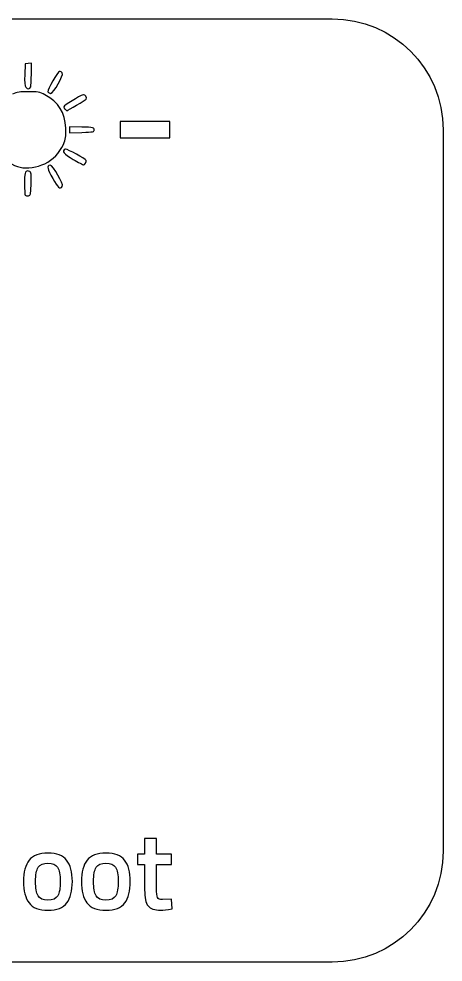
# Model space of a CAD drawing. Extents: x 100 to 384, y 603 to 745.
# Drawn here: x 319.8 to 383.6, y 603.1 to 744.8 of the extents above; entities that cross this region are included whole.
import ezdxf

# ---------------------------------------------------------------- set-up
doc = ezdxf.new("R2010")
doc.units = 0
doc.layers.add('Layer_1', color=7, linetype='CONTINUOUS')

msp = doc.modelspace()

# ---------------------------------------------------------------- linework, layer by layer
at = {"layer": 'Layer_1', "color": 7}
for points in [[(258.537064, 744.782706), (366.877106, 744.782706)], [(321.686872, 738.113221), (321.210794, 738.059023), (320.734743, 738.003351), (320.684854, 736.383231)], [(321.686759, 736.469663), (321.686872, 738.113221)], [(329.526567, 733.36576), (329.526737, 733.36576)], [(327.407102, 728.571336), (327.407102, 728.126025), (327.407102, 727.680713), (329.268898, 727.730518)], [(329.268898, 728.521529), (327.407102, 728.571336)], [(383.573225, 728.086572), (383.573225, 619.746554)], [(326.81245, 725.201915), (326.812365, 725.202054)], [(324.507345, 722.805446), (324.506693, 722.805483)], [(338.709827, 621.641795), (338.709827, 619.257027), (337.65806, 619.257027), (337.65806, 617.729196), (338.709827, 617.729196), (338.709827, 613.913278)], [(340.486781, 614.11108), (340.486781, 617.729244), (342.75583, 617.729244), (342.75583, 619.257078), (340.486781, 619.257078), (340.486781, 621.641846), (338.709827, 621.641795)], [(342.82165, 611.070026), (342.739729, 612.499714), (341.390608, 612.451412)], [(366.877106, 603.050423), (258.537064, 603.050423)]]:
    msp.add_lwpolyline(points, dxfattribs=at)
for points in [[(325.927616, 736.876905)], [(321.254759, 733.84183)], [(335.055061, 729.38139), (335.055061, 726.920453), (342.489118, 726.920453), (342.489118, 729.38139)], [(321.115578, 721.939717)], [(324.175663, 619.438671)], [(332.890016, 619.438671)], [(324.175663, 617.925501)], [(332.890016, 617.925501)]]:
    msp.add_lwpolyline(points, close=True, dxfattribs=at)
for points in [[(366.877106, 744.782706), (376.126753, 744.782706), (383.573225, 737.336231), (383.573225, 728.086572)], [(320.684854, 736.383231), (320.652539, 735.337383), (320.707531, 734.676457), (320.835657, 734.519951)], [(321.582728, 734.552181), (321.640554, 734.702956), (321.686759, 735.565649), (321.686759, 736.469663)], [(325.927616, 736.876894), (325.628787, 736.876894), (324.061625, 734.142433), (324.181502, 733.830018)], [(324.584334, 733.586862), (325.016277, 733.588886), (326.588939, 736.350676), (326.333367, 736.658637)], [(326.333367, 736.658637), (326.233304, 736.779081), (326.050469, 736.876905), (325.927616, 736.876905)], [(320.835657, 734.519951), (321.103247, 734.197674), (321.452589, 734.213075), (321.582728, 734.552181)], [(321.254759, 733.84183), (319.995156, 733.842411), (319.527298, 733.767222), (318.827509, 733.446326)], [(323.73034, 733.361366), (322.926831, 733.783317), (322.623298, 733.841206), (321.254759, 733.84183)], [(326.85925, 728.351597), (326.763156, 730.721665), (325.791099, 732.279169), (323.73034, 733.361366)], [(324.181502, 733.830018), (324.233376, 733.695004), (324.41451, 733.586068), (324.584334, 733.586862)], [(329.46806, 733.356972), (328.924488, 733.214815), (326.551606, 731.774517), (326.54571, 731.583048)], [(329.526737, 733.36576), (329.506894, 733.36426), (329.487619, 733.362075), (329.46806, 733.356972)], [(329.926479, 732.730017), (330.085786, 732.987544), (329.817061, 733.384188), (329.526567, 733.36576)], [(326.54571, 731.583048), (326.542876, 731.482957), (326.633301, 731.307804), (326.74782, 731.193395)], [(327.011443, 730.985389), (327.137868, 730.985389), (329.852154, 732.609782), (329.926479, 732.730017)], [(326.74782, 731.193395), (326.862057, 731.079017), (326.980545, 730.985389), (327.011443, 730.985389)], [(331.132195, 728.126022), (331.132195, 728.448075), (331.000101, 728.475814), (329.268898, 728.521529)], [(326.490123, 725.905307), (326.86577, 726.7252), (326.91257, 727.036676), (326.85925, 728.351597)], [(329.268898, 727.730518), (330.999959, 727.776184), (331.132195, 727.803935), (331.132195, 728.126022)], [(323.705452, 723.022495), (324.954397, 723.627057), (325.890907, 724.596514), (326.490123, 725.905307)], [(316.936403, 724.257363), (317.532019, 723.56152), (318.928309, 722.751506), (320.003773, 722.479037)], [(326.783169, 725.197518), (326.192372, 724.970803), (326.585877, 724.466563), (327.975534, 723.668224)], [(326.812365, 725.202054), (326.801027, 725.202232), (326.789688, 725.200554), (326.783169, 725.197518)], [(329.941361, 723.498304), (329.749455, 723.808766), (327.183619, 725.196515), (326.81245, 725.201915)], [(320.003773, 722.479037), (320.972031, 722.233755), (322.559093, 722.467414), (323.705452, 723.022495)], [(327.975534, 723.668224), (328.759002, 723.218151), (329.447991, 722.847597), (329.507773, 722.844986)], [(329.507773, 722.844986), (329.703364, 722.836199), (330.038646, 723.340902), (329.941361, 723.498304)], [(321.115606, 721.939759), (320.73052, 721.954783), (320.648315, 721.500313), (320.648315, 720.077944)], [(321.433427, 721.86063), (321.309836, 721.908111), (321.204387, 721.93623), (321.115578, 721.939717)], [(321.650277, 720.003203), (321.690813, 721.45188), (321.652545, 721.776458), (321.433427, 721.86063)], [(324.48685, 722.803983), (323.987669, 722.70786), (324.084274, 722.239115), (324.898469, 720.791283)], [(324.506693, 722.805483), (324.501024, 722.805755), (324.49252, 722.805214), (324.48685, 722.803983)], [(326.334019, 719.59451), (326.590554, 719.903509), (324.937928, 722.788316), (324.507345, 722.805446)], [(320.648315, 720.077944), (320.648315, 719.150899), (320.702457, 718.3379), (320.769921, 718.27033)], [(321.247446, 718.197055), (321.573118, 718.243713), (321.605008, 718.386919), (321.650277, 720.003203)], [(324.898469, 720.791283), (325.681654, 719.398602), (325.970986, 719.157042), (326.334019, 719.59451)], [(320.769921, 718.27033), (320.837386, 718.202667), (321.052819, 718.169247), (321.247446, 718.197055)], [(324.175663, 619.438671), (322.860274, 619.438663), (321.917046, 619.081829), (321.347027, 618.36933)], [(326.986696, 618.36933), (326.427647, 619.081829), (325.491052, 619.438671), (324.175663, 619.438671)], [(332.890016, 619.438671), (331.574627, 619.438663), (330.63137, 619.081829), (330.06138, 618.36933)], [(335.701049, 618.36933), (335.142, 619.081829), (334.205405, 619.438671), (332.890016, 619.438671)], [(383.573225, 619.746554), (383.573225, 610.496898), (376.126753, 603.050423), (366.877106, 603.050423)], [(321.347027, 618.36933), (320.788006, 617.656827), (320.509162, 616.589257), (320.509162, 615.164255)], [(327.842164, 615.164255), (327.842164, 616.589257), (327.556658, 617.656827), (326.986696, 618.36933)], [(330.06138, 618.36933), (329.502359, 617.656827), (329.223515, 616.589257), (329.223515, 615.164255)], [(336.556517, 615.164255), (336.556517, 616.589257), (336.271068, 617.656827), (335.701049, 618.36933)], [(322.318233, 615.180382), (322.318233, 616.177882), (322.449194, 616.884936), (322.712277, 617.301479)], [(322.712277, 617.301479), (322.986387, 617.718013), (323.474117, 617.925501), (324.175663, 617.925501)], [(324.175663, 617.925501), (324.877181, 617.925501), (325.359836, 617.718005), (325.62292, 617.301479)], [(325.62292, 617.301479), (325.89703, 616.884936), (326.033065, 616.177882), (326.033065, 615.180382)], [(331.032586, 615.180382), (331.032586, 616.177882), (331.163546, 616.884936), (331.42663, 617.301479)], [(331.42663, 617.301479), (331.70074, 617.718013), (332.188469, 617.925501), (332.890016, 617.925501)], [(332.890016, 617.925501), (333.591534, 617.925501), (334.074189, 617.718005), (334.337272, 617.301479)], [(334.337272, 617.301479), (334.611383, 616.884936), (334.747417, 616.177882), (334.747417, 615.180382)], [(320.509162, 615.164255), (320.509162, 613.739256), (320.782706, 612.665062), (321.330926, 611.941595)], [(322.696148, 613.025595), (322.444148, 613.464058), (322.318233, 614.182881), (322.318233, 615.180382)], [(326.033065, 615.180382), (326.033065, 614.182881), (325.907206, 613.464058), (325.65515, 613.025595)], [(327.020372, 611.941595), (327.56845, 612.665062), (327.842164, 613.739256), (327.842164, 615.164255)], [(329.223515, 615.164255), (329.223515, 613.739256), (329.497058, 612.665062), (330.045279, 611.941595)], [(331.410501, 613.025595), (331.158501, 613.464058), (331.032586, 614.182881), (331.032586, 615.180382)], [(334.747417, 615.180382), (334.747417, 614.182881), (334.621559, 613.464058), (334.369502, 613.025595)], [(335.734724, 611.941595), (336.282831, 612.665062), (336.556517, 613.739256), (336.556517, 615.164255)], [(338.709827, 613.913278), (338.709827, 612.729434), (338.879906, 611.923785), (339.219609, 611.496283)], [(340.63475, 612.779539), (340.536104, 612.99877), (340.486781, 613.442426), (340.486781, 614.11108)], [(324.175663, 612.36788), (323.441235, 612.36788), (322.948261, 612.58714), (322.696148, 613.025595)], [(325.65515, 613.025595), (325.40315, 612.587137), (324.910091, 612.36788), (324.175663, 612.36788)], [(332.890016, 612.36788), (332.155587, 612.36788), (331.662614, 612.58714), (331.410501, 613.025595)], [(334.369502, 613.025595), (334.117502, 612.587137), (333.624416, 612.36788), (332.890016, 612.36788)], [(341.390608, 612.451412), (340.985027, 612.451412), (340.733395, 612.56029), (340.63475, 612.779539)], [(321.330926, 611.941595), (321.879005, 611.21814), (322.827392, 610.856152), (324.175663, 610.856152)], [(324.175663, 610.856152), (325.523934, 610.856152), (326.472293, 611.21814), (327.020372, 611.941595)], [(330.045279, 611.941595), (330.593357, 611.21814), (331.541745, 610.856152), (332.890016, 610.856152)], [(332.890016, 610.856152), (334.238287, 610.856152), (335.186674, 611.21814), (335.734724, 611.941595)], [(339.219609, 611.496283), (339.570369, 611.068785), (340.212643, 610.856152), (341.144391, 610.856152)], [(341.144391, 610.856152), (341.528031, 610.856152), (342.087222, 610.927472), (342.82165, 611.070026)]]:
    msp.add_open_spline(points, degree=3, dxfattribs=at)

doc.saveas('drawing.dxf')
